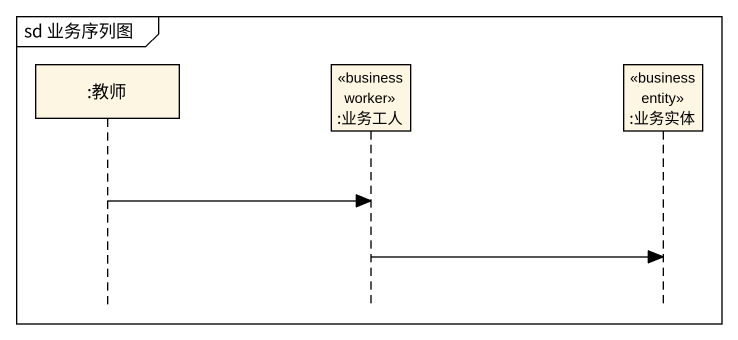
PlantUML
@startuml
mainframe sd 业务序列图
hide footbox
participant ":教师" as 教师
participant ":业务工人" as 业务工人 <<business worker>>
participant ":业务实体" as 业务实体 <<business entity>>

教师 -> 业务工人
业务工人 -> 业务实体
@enduml
